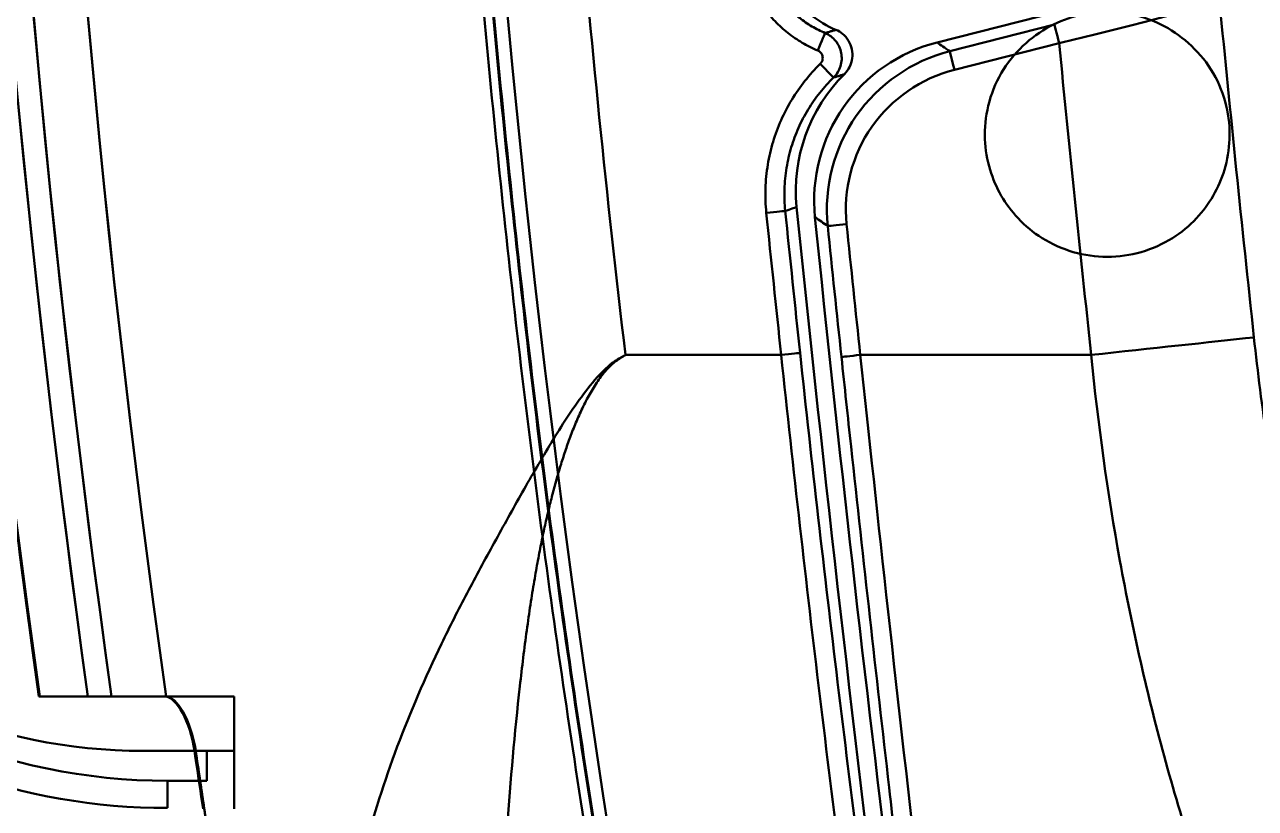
# Model space of a CAD drawing. Header units: millimetres. Extents: x -142 to 142, y -208 to 161.
# Drawn here: x -119.21 to -73.96, y -93.51 to -64.7 of the extents above; entities that cross this region are included whole.
import ezdxf

# ---------------------------------------------------------------- set-up
doc = ezdxf.new("R2010")
doc.units = ezdxf.units.MM
doc.layers.add('1', color=7, linetype='Continuous', true_color=0xffffff)

msp = doc.modelspace()

# ---------------------------------------------------------------- linework, layer by layer
at = {"layer": '1', "color": 251, "linetype": 'Continuous', "lineweight": 50}
for p, q in [((-85.663, -65.357, -12), (-25.907, -50.17, -12)), ((-85.197, -65.682, -24.324), (-81.345, -64.704, -24.324)), ((-85.024, -66.36, -25), (-81.173, -65.382, -25)), ((-79.404, -73.242, 24.72), (-79.404, -73.242, 24.82)), ((-97.121, -76.845, -25), (-91.395, -76.845, -25)), ((-88.484, -76.845, -25), (-79.993, -76.845, -25)), ((-118.686, -89.402, 0.6), (-118.66, -89.402, 0.6)), ((-118.686, -89.402, 0.6), (-118.686, -89.402)), ((-116.433, -89.402, 11.4), (-111.508, -89.402, 11.4)), ((-116.016, -89.402, -11.5), (-114.011, -89.402, -11.5)), ((-116.016, -89.404, 11.5), (-114.011, -89.404, 11.5)), ((-111.508, -89.402, -11.5), (-114.011, -89.402, -11.5)), ((-111.508, -89.402, -11.5), (-111.508, -89.402, 11.4)), ((-114.857, -91.4, 12.5), (-114.857, -91.4, -12.5)), ((-114.857, -91.4, 12.5), (-112.508, -91.4, 12.5)), ((-114.857, -91.4, -12.5), (-112.508, -91.4, -12.5)), ((-111.508, -91.402, 13.4), (-112.967, -91.402, 13.4)), ((-112.923, -91.402, -13.5), (-111.508, -91.402, -13.5)), ((-112.508, -91.4, 12.5), (-112.508, -92.5, 12.5)), ((-112.508, -91.4, -12.5), (-112.508, -91.4, 12.5)), ((-112.508, -91.4, -12.5), (-112.508, -92.5, -12.5)), ((-111.508, -91.402, 13.4), (-111.508, -93.529, 13.4)), ((-111.508, -93.529, -13.5), (-111.508, -91.402, -13.5)), ((-113.957, -92.5, -10.45), (-113.957, -92.5, 10.45)), ((-113.957, -93.5, -10.45), (-113.957, -92.5, -10.45)), ((-113.957, -93.5, 10.45), (-113.957, -92.5, 10.45)), ((-113.957, -92.5, -10.45), (-113.957, -92.5, -12.5)), ((-113.957, -92.5, 12.5), (-113.957, -92.5, 10.45)), ((-112.508, -92.5, 12.5), (-113.957, -92.5, 12.5)), ((-113.957, -92.5, -12.5), (-112.508, -92.5, -12.5)), ((-112.508, -92.5, -12.5), (-112.508, -92.5, 12.5)), ((-113.957, -93.5, -10.45), (-113.957, -93.5, 10.45))]:
    msp.add_line(p, q, dxfattribs=at)
for centre, radius, start, end in [((379, -20, 24), 482.5, 165.40387, 189.46226), ((379, -20, 24.72), 482.5, 165.40387, 189.46226), ((379, -20), 502.502, 175.49479, 187.93862), ((379, -20, -11.5), 497.872, 175.4528, 188.01292), ((379, -20, 11.5), 497.872, 175.46087, 188.01321), ((379, -20, -25), 479.502, 182.61167, 186.80851), ((1114, 51.8, -25), 1200.904, 185.59971, 186.149546), ((-113.957, -70.5, 12.5), 22, 180, 270), ((-114.857, -71.4, -12.5), 20, 180, 270), ((1114, 51.8, -12), 1211.11, 185.838856, 187.254455), ((1114, 51.8, -25), 1212.24, 185.843553, 186.09182), ((1114, 51.8, -24.324), 1211.54, 185.843553, 186.09182), ((-113.957, -70.5, -10.45), 23, 193.1159, 270), ((-113.957, -70.5, 10.45), 23, 193.1159, 270), ((379, -20, 13.4), 497.121, 188.25796, 188.30181)]:
    msp.add_arc(centre, radius, start, end, dxfattribs=at)
at = {"layer": '1', "color": 251, "linetype": 'Continuous', "lineweight": 50, "extrusion": (0, 0, -1)}
for centre, radius, start, end in [((-379, -20, -0.6), 502.476, 352.06098, 4.50545), ((-379, -20, -10.866), 500.718, 352.03292, 4.5213), ((-379, -20, -11.5), 499.858, 352.01883, 4.52938), ((-379, -20, 10.866), 500.718, 352.03292, 3.17396), ((-379, -20, 11.5), 499.858, 352.01912, 3.17396), ((-1114, 51.8, 22.692), 1194.886, 353.850454, 354.444412), ((113.957, -70.5, 10.45), 22, 270, 0), ((113.957, -70.5, -10.45), 22, 270, 0), ((113.957, -70.5, 12.5), 22, 270, 0), ((114.857, -71.4, -12.5), 20, 270, 0), ((-1114, 51.8, 12), 1210.476, 352.927625, 354.140316), ((-1114, 51.8, 24.324), 1210.045, 353.893545, 354.122638), ((-1114, 51.8, 25), 1209.346, 353.893545, 354.122638), ((-379, -20, 13.5), 497.078, 351.4935, 351.74131)]:
    msp.add_arc(centre, radius, start, end, dxfattribs=at)
at = {"layer": '1', "color": 251, "linetype": 'Continuous', "lineweight": 50, "extrusion": (0.969188, 0.246322, 4.88344e-15)}
msp.add_arc((-43.372, -24.3, -94.777), 0.7, 270, 358, dxfattribs=at)
at = {"layer": '1', "color": 251, "linetype": 'Continuous', "lineweight": 50, "extrusion": (0.921802, -0.387661, 2.72849e-15)}
msp.add_arc((-95.432, -24.3, -57.557), 0.7, 270, 358.7795, dxfattribs=at)
at = {"layer": '1', "color": 251, "linetype": 'Continuous', "lineweight": 50, "extrusion": (0.969188, 0.246322, 0)}
msp.add_arc((-43.372, -24.3, -98.751), 0.7, 270, 358, dxfattribs=at)
at = {"layer": '1', "color": 251, "linetype": 'Continuous', "lineweight": 50, "extrusion": (-0.715092, -0.69903, 0)}
msp.add_arc((-15.582, -24.3, 110.568), 0.7, 270, 359.0548, dxfattribs=at)
at = {"layer": '1', "color": 251, "linetype": 'Continuous', "lineweight": 50, "extrusion": (0.101813, -0.994804, 6.54712e-16)}
msp.add_arc((-98.755, -24.3, 61.888), 0.7, 270, 358, dxfattribs=at)
at = {"layer": '1', "color": 251, "linetype": 'Continuous', "lineweight": 50, "extrusion": (0.1024, -0.994743, -9.45613e-16)}
msp.add_arc((-95.897, -24.3, 62.545), 0.7, 182, 270, dxfattribs=at)
at = {"layer": '1', "color": 251, "linetype": 'Continuous', "lineweight": 50, "extrusion": (0.107124, -0.994246, 8.41421e-12)}
msp.add_arc((-87.765, -16, 67.834), 9, 270, 311.9619, dxfattribs=at)
at = {"layer": '1', "color": 251, "linetype": 'Continuous', "lineweight": 50, "extrusion": (0.106122, -0.994353, -1.10413e-13)}
msp.add_arc((-99.033, -24.3, 66.713), 0.7, 270, 358, dxfattribs=at)
at = {"layer": '1', "color": 251, "linetype": 'Continuous', "lineweight": 50, "extrusion": (-0.106376, 0.994326, -4.12973e-15)}
msp.add_arc((96.156, -24.3, -66.997), 0.7, 270, 358, dxfattribs=at)
at = {"layer": '1', "color": 251, "linetype": 'Continuous', "lineweight": 50, "extrusion": (1, 0, 0)}
for centre, start, end in [((-91.402, 11.4, -111.508), 0, 90), ((-91.402, -11.5, -111.508), 270, 0)]:
    msp.add_arc(centre, 2, start, end, dxfattribs=at)
at = {"layer": '1', "color": 251, "linetype": 'Continuous', "lineweight": 50}
for points, weights, degree in [([(-97.779, -99.496, 24.861), (-114.724, 2.13, 24.861), (-88.755, 101.833, 24.861)], [0.505553685718, 0.494446314282, 0.505553685718], 2), ([(-97.453, -99.441, 24.578), (-114.386, 2.115, 24.578), (-88.435, 101.749, 24.578)], [0.505553685718, 0.494446314282, 0.505553685718], 2), ([(-97.427, -99.411, 24), (-114.35, 2.117, 24), (-88.411, 101.723, 24)], [0.505551180943, 0.494448819057, 0.505551180943], 2), ([(-118.686, -89.402, 0.6), (-123.711, -53.368, 0.6), (-124.818, -16.935, 0.6), (-121.949, 19.471, 0.6)], [0.505653535555, 0.50179035996, 0.499907024086, 0.500003527934], 3), ([(-112.777, -92.403, 13.5), (-112.61, -93.532, 13.5), (-112.439, -94.659, 13.5)], [0.500000658471, 0.499999341529, 0.500000658471], 2)]:
    msp.add_rational_spline(points, weights, degree=degree, dxfattribs=at)
for points in [[(-92.909, -61.766, -25), (-92.889, -61.977, -25), (-92.821, -62.393, -25), (-92.637, -62.997, -25), (-92.373, -63.574, -25), (-92.033, -64.109, -25), (-91.629, -64.59, -25), (-91.158, -65.019, -25), (-90.628, -65.383, -25), (-90.249, -65.574, -25), (-90.052, -65.657, -25)], [(-81.173, -65.382, -25), (-80.634, -65.251, -25), (-79.557, -64.987, -24.899), (-77.995, -64.595, -24.451), (-76.541, -64.219, -23.72), (-75.674, -63.988, -23.06), (-75.273, -63.879, -22.692)], [(-89.78, -65.012, -24.315), (-89.705, -65.043, -24.316), (-89.561, -65.126, -24.319), (-89.383, -65.298, -24.322), (-89.252, -65.509, -24.324), (-89.176, -65.745, -24.324), (-89.16, -65.992, -24.323), (-89.204, -66.236, -24.32), (-89.307, -66.462, -24.316), (-89.41, -66.591, -24.313), (-89.469, -66.648, -24.312)], [(-90.052, -65.657, -25), (-90.033, -65.665, -25), (-89.999, -65.683, -25), (-89.953, -65.721, -25), (-89.916, -65.767, -25), (-89.889, -65.819, -25), (-89.872, -65.875, -25), (-89.866, -65.934, -25), (-89.872, -65.993, -25), (-89.889, -66.048, -25), (-89.917, -66.101, -25), (-89.943, -66.133, -25), (-89.958, -66.148, -25)], [(-89.958, -66.148, -25), (-90.16, -66.345, -25), (-90.536, -66.762, -25), (-91.02, -67.457, -25), (-91.415, -68.213, -25), (-91.707, -69.001, -25), (-91.905, -69.843, -25), (-91.992, -70.729, -25), (-91.971, -71.322, -25), (-91.941, -71.621, -25)], [(-89.072, -66.526, -12), (-90.354, -67.791, -12), (-91.01, -69.62, -12), (-90.827, -71.407, -12)], [(-65.308, -105.507, -18.977), (-66.588, -103.324, -19.539), (-68.786, -98.743, -20.581), (-71.218, -91.442, -21.781), (-72.98, -83.904, -22.521), (-73.733, -78.775, -22.692), (-74.01, -76.201, -22.692)], [(-91.395, -76.845, -25), (-91.172, -78.944, -25), (-90.712, -83.138, -24.868), (-89.979, -89.4, -24.275), (-89.206, -95.608, -23.291), (-88.667, -99.694, -22.377), (-88.392, -101.72, -21.857)], [(-86.256, -96.913, -22.966), (-87.117, -89.476, -24.489), (-87.859, -82.724, -25), (-88.484, -76.845, -25)], [(-79.993, -76.845, -25), (-79.745, -79.382, -25), (-79.043, -84.437, -24.805), (-77.359, -91.859, -23.961), (-75.015, -99.028, -22.594), (-72.935, -103.536, -21.399), (-71.743, -105.695, -20.748)], [(-102.141, -109.473, -19.528), (-102.117, -107.813, -20.1), (-102.034, -104.465, -21.158), (-101.807, -99.369, -22.478), (-101.499, -94.214, -23.527), (-101.195, -90.752, -24.044), (-101.002, -89.02, -24.256)], [(-112.653, -93.529, 13.4), (-112.741, -92.94, 13.4), (-112.828, -92.351, 13.4), (-112.915, -91.763, 13.4)], [(-112.914, -91.771, 13.398), (-112.854, -91.976, 13.466), (-112.808, -92.186, 13.5), (-112.777, -92.403, 13.5)]]:
    msp.add_open_spline(points, degree=3, dxfattribs=at)
for points, knots in [([(-92.212, -61.7, -24.324), (-92.195, -61.879, -24.325), (-92.138, -62.233, -24.325), (-91.981, -62.749, -24.325), (-91.756, -63.239, -24.324), (-91.468, -63.693, -24.323), (-91.121, -64.106, -24.322), (-90.72, -64.47, -24.32), (-90.272, -64.778, -24.317), (-89.947, -64.941, -24.316), (-89.78, -65.012, -24.315)], [0, 0, 0, 0, 0.124715, 0.249098, 0.373905, 0.498496, 0.622641, 0.747875, 0.874099, 1, 1, 1, 1]), ([(-91.79, -61.593, -12), (-91.722, -62.311, -12), (-91.459, -62.999, -12), (-90.621, -64.149, -12), (-90.041, -64.613, -12), (-89.381, -64.895, -12)], [0, 0, 0, 0, 0.5, 0.5, 1, 1, 1, 1]), ([(-79.404, -64.242, 24.82), (-79.572, -64.242, 24.82), (-79.918, -64.261, 24.82), (-80.635, -64.384, 24.82), (-81.556, -64.727, 24.82), (-82.552, -65.458, 24.82), (-83.357, -66.459, 24.82), (-83.831, -67.656, 24.82), (-83.955, -68.887, 24.82), (-83.764, -70.021, 24.82), (-83.335, -71.011, 24.82), (-82.691, -71.878, 24.82), (-81.48, -72.88, 24.82), (-80.248, -73.242, 24.82), (-79.404, -73.242, 24.82)], [0, 0, 0, 0, 0.035803, 0.073736, 0.15489, 0.242733, 0.333926, 0.425298, 0.513085, 0.594478, 0.667846, 0.741213, 0.822607, 1, 1, 1, 1]), ([(-79.404, -64.242, 24.72), (-79.572, -64.242, 24.72), (-79.918, -64.261, 24.72), (-80.635, -64.384, 24.72), (-81.556, -64.727, 24.72), (-82.552, -65.458, 24.72), (-83.357, -66.459, 24.72), (-83.831, -67.656, 24.72), (-83.955, -68.887, 24.72), (-83.764, -70.021, 24.72), (-83.335, -71.011, 24.72), (-82.691, -71.878, 24.72), (-81.48, -72.88, 24.72), (-80.248, -73.242, 24.72), (-79.404, -73.242, 24.72)], [0, 0, 0, 0, 0.035803, 0.073736, 0.15489, 0.242733, 0.333926, 0.425298, 0.513085, 0.594478, 0.667846, 0.741213, 0.822607, 1, 1, 1, 1]), ([(-79.404, -73.242, 24.82), (-78.559, -73.242, 24.82), (-77.327, -72.88, 24.82), (-76.116, -71.878, 24.82), (-75.472, -71.011, 24.82), (-75.043, -70.021, 24.82), (-74.853, -68.887, 24.82), (-74.976, -67.656, 24.82), (-75.45, -66.459, 24.82), (-76.256, -65.458, 24.82), (-77.251, -64.727, 24.82), (-78.172, -64.384, 24.82), (-78.89, -64.261, 24.82), (-79.236, -64.242, 24.82), (-79.404, -64.242, 24.82)], [0, 0, 0, 0, 0.177393, 0.258787, 0.332154, 0.405522, 0.486915, 0.574702, 0.666074, 0.757267, 0.84511, 0.926264, 0.964197, 1, 1, 1, 1]), ([(-79.404, -73.242, 24.72), (-78.559, -73.242, 24.72), (-77.327, -72.88, 24.72), (-76.116, -71.878, 24.72), (-75.472, -71.011, 24.72), (-75.043, -70.021, 24.72), (-74.853, -68.887, 24.72), (-74.976, -67.656, 24.72), (-75.45, -66.459, 24.72), (-76.256, -65.458, 24.72), (-77.251, -64.727, 24.72), (-78.172, -64.384, 24.72), (-78.89, -64.261, 24.72), (-79.236, -64.242, 24.72), (-79.404, -64.242, 24.72)], [0, 0, 0, 0, 0.177393, 0.258787, 0.332154, 0.405522, 0.486915, 0.574702, 0.666074, 0.757267, 0.84511, 0.926264, 0.964197, 1, 1, 1, 1]), ([(-89.381, -64.895, -12), (-89.395, -64.899, -12.443), (-89.445, -64.915, -14.017), (-89.533, -64.941, -16.782), (-89.651, -64.976, -20.417), (-89.736, -65, -22.992), (-89.78, -65.012, -24.315)], [0, 0, 0, 0, 0.116408, 0.410939, 0.705469, 1, 1, 1, 1]), ([(-89.072, -66.526, -12), (-88.995, -66.45, -12), (-88.929, -66.36, -12), (-88.83, -66.163, -12), (-88.796, -66.053, -12), (-88.768, -65.831, -12), (-88.773, -65.716, -12), (-88.819, -65.497, -12), (-88.862, -65.39, -12), (-88.978, -65.199, -12), (-89.054, -65.112, -12), (-89.213, -64.981, -12), (-89.294, -64.932, -12), (-89.381, -64.895, -12)], [0, 0, 0, 0, 0.16691, 0.16691, 0.339292, 0.339292, 0.511609, 0.511609, 0.683854, 0.683854, 0.856076, 0.856076, 1, 1, 1, 1]), ([(-90.151, -71.781, -12), (-90.297, -70.352, -12), (-89.92, -68.905, -12), (-88.284, -66.564, -12), (-87.055, -65.711, -12), (-85.663, -65.357, -12)], [0, 0, 0, 0, 0.5, 0.5, 1, 1, 1, 1]), ([(-89.684, -72.108, -24.324), (-89.831, -70.681, -24.329), (-89.445, -69.22, -24.332), (-87.826, -66.901, -24.332), (-86.587, -66.036, -24.329), (-85.197, -65.682, -24.324)], [0, 0, 0, 0, 0.5, 0.5, 1, 1, 1, 1]), ([(-89.072, -66.526, -12), (-89.086, -66.531, -12.444), (-89.135, -66.547, -14.018), (-89.223, -66.575, -16.782), (-89.34, -66.611, -20.416), (-89.425, -66.636, -22.99), (-89.469, -66.648, -24.312)], [0, 0, 0, 0, 0.116614, 0.411076, 0.705538, 1, 1, 1, 1]), ([(-85.024, -66.36, -25), (-86.253, -66.673, -25), (-87.347, -67.437, -25), (-88.778, -69.485, -25), (-89.118, -70.776, -25), (-88.989, -72.036, -25)], [0, 0, 0, 0, 0.5, 0.5, 1, 1, 1, 1]), ([(-89.469, -66.648, -24.312), (-89.649, -66.824, -24.312), (-89.987, -67.199, -24.314), (-90.421, -67.822, -24.317), (-90.773, -68.495, -24.319), (-91.039, -69.212, -24.321), (-91.214, -69.968, -24.322), (-91.291, -70.754, -24.324), (-91.272, -71.285, -24.324), (-91.245, -71.55, -24.324)], [0, 0, 0, 0, 0.139992, 0.280471, 0.42135, 0.561616, 0.704977, 0.851778, 1, 1, 1, 1]), ([(-90.827, -71.407, -12), (-90.881, -71.428, -13.616), (-91.016, -71.478, -17.609), (-91.159, -71.524, -21.799), (-91.245, -71.55, -24.324)], [0, 0, 0, 0, 0.413274, 1, 1, 1, 1]), ([(-97.12, -76.846, -25), (-97.139, -76.858, -25), (-97.178, -76.88, -25), (-97.255, -76.923, -25), (-97.391, -76.999, -25), (-97.654, -77.166, -25), (-98.114, -77.588, -24.998), (-98.898, -78.555, -24.986), (-99.854, -80.053, -24.939), (-100.92, -81.895, -24.813), (-101.947, -83.75, -24.599), (-102.956, -85.6, -24.275), (-104.214, -88.084, -23.703), (-105.58, -91.231, -22.76), (-106.794, -95.094, -21.417), (-107.704, -98.986, -19.925), (-108.39, -102.87, -18.309), (-108.725, -105.441, -17.143), (-108.867, -106.719, -16.538)], [0, 0, 0, 0, 0.001953, 0.003906, 0.007812, 0.015625, 0.03125, 0.0625, 0.125, 0.1875, 0.25, 0.3125, 0.375, 0.5, 0.625, 0.75, 0.875, 1, 1, 1, 1]), ([(-101.002, -89.02, -24.256), (-100.963, -88.667, -24.299), (-100.882, -87.973, -24.381), (-100.751, -86.961, -24.489), (-100.614, -86.013, -24.58), (-100.476, -85.154, -24.655), (-100.339, -84.387, -24.716), (-100.206, -83.706, -24.765), (-100.076, -83.097, -24.805), (-99.946, -82.536, -24.838), (-99.812, -81.997, -24.868), (-99.668, -81.461, -24.894), (-99.511, -80.925, -24.917), (-99.342, -80.394, -24.937), (-99.156, -79.865, -24.955), (-98.946, -79.333, -24.97), (-98.709, -78.801, -24.981), (-98.439, -78.279, -24.99), (-98.139, -77.794, -24.996), (-97.824, -77.385, -24.999), (-97.48, -77.06, -25), (-97.235, -76.919, -25), (-97.12, -76.847, -25)], [0, 0, 0, 0, 0.050012, 0.100024, 0.150036, 0.200048, 0.25006, 0.300072, 0.350084, 0.400096, 0.450108, 0.50012, 0.550132, 0.600144, 0.650156, 0.700168, 0.75018, 0.800192, 0.850204, 0.900215, 0.950227, 1, 1, 1, 1]), ([(-90.699, -76.771, -24.324), (-90.483, -78.793, -24.324), (-90.037, -82.84, -24.201), (-89.319, -88.942, -23.639), (-88.541, -95.165, -22.674), (-87.988, -99.336, -21.748), (-87.698, -101.457, -21.203)], [0, 0, 0, 0, 0.242819, 0.486022, 0.736211, 1, 1, 1, 1]), ([(-86.95, -96.854, -22.305), (-87.11, -95.488, -22.585), (-87.268, -94.116, -22.836), (-87.903, -88.577, -23.729), (-88.37, -84.402, -24.131), (-88.943, -79.118, -24.306), (-89.062, -78.019, -24.324), (-89.179, -76.92, -24.325)], [0, 0, 0, 0, 0.207049, 0.207049, 0.835215, 0.835215, 1, 1, 1, 1]), ([(-116.016, -89.404, 11.5), (-116.078, -89.404, 11.5), (-116.14, -89.404, 11.494), (-116.281, -89.403, 11.465), (-116.36, -89.402, 11.437), (-116.433, -89.402, 11.4)], [0, 0, 0, 0, 0.428963, 0.428963, 1, 1, 1, 1]), ([(-112.923, -91.402, -13.5), (-113.003, -90.847, -13.5), (-113.184, -90.329, -13.264), (-113.592, -89.611, -12.529), (-113.821, -89.402, -12.027), (-114.011, -89.402, -11.5)], [0, 0, 0, 0, 0.5, 0.5, 1, 1, 1, 1]), ([(-114.011, -89.404, 11.5), (-113.825, -89.429, 12.005), (-113.606, -89.647, 12.482), (-113.215, -90.363, 13.181), (-113.045, -90.864, 13.4), (-112.967, -91.402, 13.4)], [0, 0, 0, 0, 0.5, 0.5, 1, 1, 1, 1])]:
    msp.add_open_spline(points, degree=3, knots=knots, dxfattribs=at)
at = {"layer": '1', "color": 251, "linetype": 'Continuous', "lineweight": 50, "extrusion": (0.246172, -0.968598, 0.034899)}
msp.add_open_spline([(-85.197, -65.682, -24.324), (-85.281, -65.624, -22.102), (-85.365, -65.565, -19.88), (-85.52, -65.456, -15.772), (-85.591, -65.407, -13.886), (-85.663, -65.357, -12)], degree=3, knots=[0, 0, 0, 0, 0.540959, 0.540959, 1, 1, 1, 1], dxfattribs=at)
at = {"layer": '1', "color": 251, "linetype": 'Continuous', "lineweight": 50, "extrusion": (0.23526, -0.971313, 0.034707)}
msp.add_open_spline([(-90.151, -71.781, -12), (-89.995, -71.89, -16.108), (-89.84, -71.999, -20.216), (-89.684, -72.108, -24.324)], degree=3, dxfattribs=at)
at = {"layer": '1', "color": 251, "linetype": 'Continuous', "lineweight": 50, "extrusion": (7.14387e-14, -1, 2.23061e-14)}
msp.add_open_spline([(-116.885, -89.402, -10.866), (-117.983, -89.402, -7.348), (-118.551, -89.402, -3.685), (-118.686, -89.402, 0)], degree=3, dxfattribs=at)
at = {"layer": '1', "color": 251, "linetype": 'Continuous', "lineweight": 50, "extrusion": (0, -1, 0)}
msp.add_open_spline([(-118.66, -89.402, 0.6), (-118.486, -89.402, 4.097), (-117.928, -89.402, 7.525), (-116.885, -89.402, 10.866)], degree=3, dxfattribs=at)
msp.add_open_spline([(-116.433, -89.402, 11.4), (-116.46, -89.402, 11.386), (-116.486, -89.402, 11.371), (-116.598, -89.402, 11.299), (-116.675, -89.402, 11.228), (-116.777, -89.402, 11.096), (-116.811, -89.402, 11.041), (-116.857, -89.402, 10.945), (-116.872, -89.402, 10.906), (-116.885, -89.402, 10.866)], degree=3, knots=[0, 0, 0, 0, 0.1268, 0.1268, 0.556754, 0.556754, 0.825411, 0.825411, 1, 1, 1, 1], dxfattribs=at)
at = {"layer": '1', "color": 251, "linetype": 'Continuous', "lineweight": 50, "extrusion": (0, 1, 0)}
msp.add_open_spline([(-116.885, -89.402, -10.866), (-116.882, -89.402, -10.875), (-116.879, -89.402, -10.885), (-116.855, -89.402, -10.952), (-116.829, -89.402, -11.007), (-116.746, -89.402, -11.147), (-116.678, -89.402, -11.226), (-116.522, -89.402, -11.355), (-116.432, -89.402, -11.407), (-116.241, -89.402, -11.478), (-116.139, -89.402, -11.498), (-116.03, -89.402, -11.5), (-116.023, -89.402, -11.5), (-116.016, -89.402, -11.5)], degree=3, knots=[0, 0, 0, 0, 0.025522, 0.025522, 0.18417, 0.18417, 0.449779, 0.449779, 0.715261, 0.715261, 0.982583, 0.982583, 1, 1, 1, 1], dxfattribs=at)

doc.saveas('drawing.dxf')
